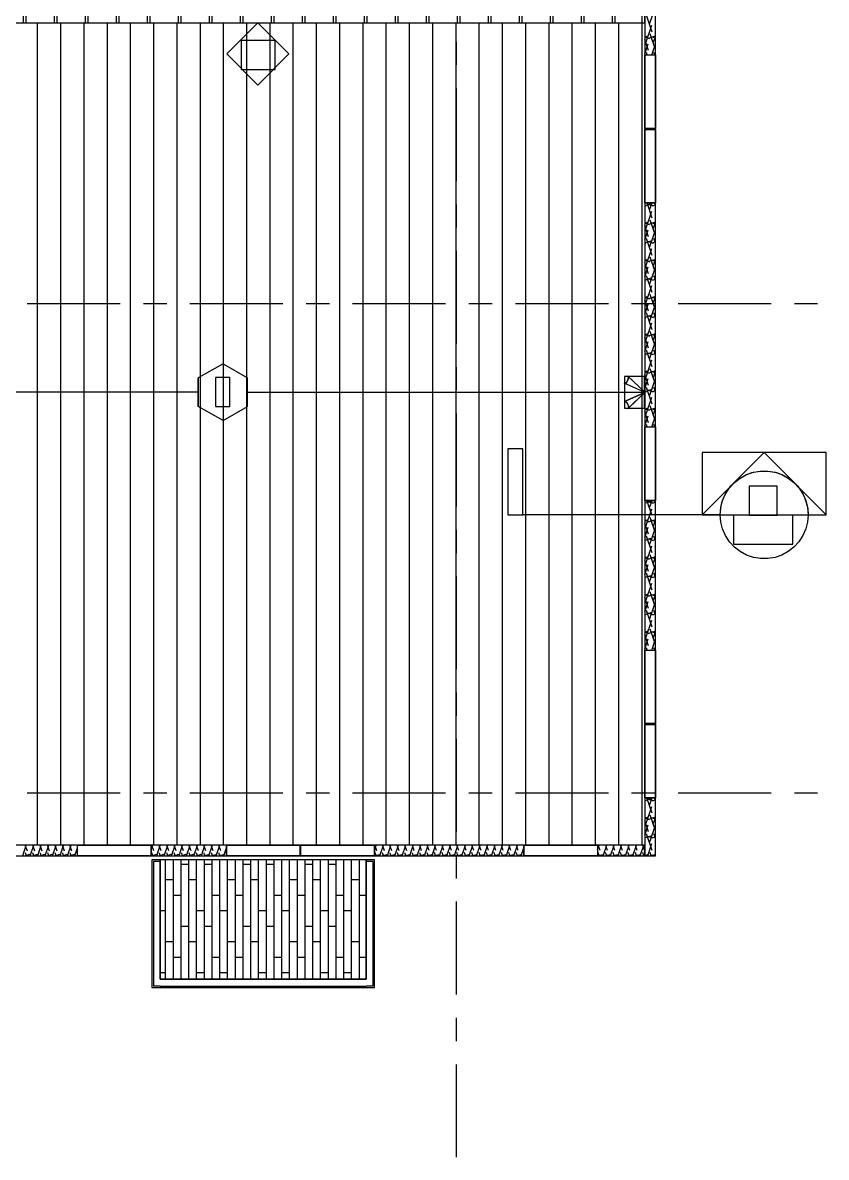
# Model space of a CAD drawing. Extents: x 0 to 3024, y 0 to 2160.
# Drawn here: x 1400.6 to 1711.7, y 1177.3 to 1616.6 of the extents above; entities that cross this region are included whole.
import ezdxf

# ---------------------------------------------------------------- set-up
doc = ezdxf.new("R2010")
doc.units = 0
doc.layers.add('CTR-1st_Phase-Structure_S213-THIRD_FLOOR_FRAMING_PLAN', color=7, linetype='CONTINUOUS')

msp = doc.modelspace()

# ---------------------------------------------------------------- linework, layer by layer
at = {"layer": 'CTR-1st_Phase-Structure_S213-THIRD_FLOOR_FRAMING_PLAN', "color": 7}
for points in [[(1641.479959, 1863.600007), (1641.479959, 1294.020022), (1645.559959, 1294.020022), (1645.559959, 1863.600007)], [(1641.479959, 1633.200013), (1641.479959, 1604.100014), (1645.559959, 1604.100014), (1645.559959, 1633.200013)], [(1402.019965, 1620.720013), (1400.879965, 1620.720013), (1400.879965, 1616.580014), (1402.019965, 1616.580014)], [(1414.019965, 1620.720013), (1412.879965, 1620.720013), (1412.879965, 1616.580014), (1414.019965, 1616.580014)], [(1426.019964, 1620.720013), (1424.879964, 1620.720013), (1424.879964, 1616.580014), (1426.019964, 1616.580014)], [(1438.019964, 1620.720013), (1436.879964, 1620.720013), (1436.879964, 1616.580014), (1438.019964, 1616.580014)], [(1450.019964, 1620.720013), (1448.879964, 1620.720013), (1448.879964, 1616.580014), (1450.019964, 1616.580014)], [(1462.019963, 1620.720013), (1460.879963, 1620.720013), (1460.879963, 1616.580014), (1462.019963, 1616.580014)], [(1474.019963, 1620.720013), (1472.879963, 1620.720013), (1472.879963, 1616.580014), (1474.019963, 1616.580014)], [(1486.019963, 1620.720013), (1484.879963, 1620.720013), (1484.879963, 1616.580014), (1486.019963, 1616.580014)], [(1498.019963, 1620.720013), (1496.879963, 1620.720013), (1496.879963, 1616.580014), (1498.019963, 1616.580014)], [(1510.019962, 1620.720013), (1508.879962, 1620.720013), (1508.879962, 1616.580014), (1510.019962, 1616.580014)], [(1522.019962, 1620.720013), (1520.879962, 1620.720013), (1520.879962, 1616.580014), (1522.019962, 1616.580014)], [(1534.019962, 1620.720013), (1532.879962, 1620.720013), (1532.879962, 1616.580014), (1534.019962, 1616.580014)], [(1546.019961, 1620.720013), (1544.879961, 1620.720013), (1544.879961, 1616.580014), (1546.019961, 1616.580014)], [(1558.019961, 1620.720013), (1556.879961, 1620.720013), (1556.879961, 1616.580014), (1558.019961, 1616.580014)], [(1570.019961, 1620.720013), (1568.879961, 1620.720013), (1568.879961, 1616.580014), (1570.019961, 1616.580014)], [(1582.01996, 1620.720013), (1580.87996, 1620.720013), (1580.87996, 1616.580014), (1582.01996, 1616.580014)], [(1594.01996, 1620.720013), (1592.87996, 1620.720013), (1592.87996, 1616.580014), (1594.01996, 1616.580014)], [(1606.01996, 1620.720013), (1604.87996, 1620.720013), (1604.87996, 1616.580014), (1606.01996, 1616.580014)], [(1618.01996, 1620.720013), (1616.87996, 1620.720013), (1616.87996, 1616.580014), (1618.01996, 1616.580014)], [(1630.019959, 1620.720013), (1628.879959, 1620.720013), (1628.879959, 1616.580014), (1630.019959, 1616.580014)], [(1641.479959, 1620.720013), (1640.339959, 1620.720013), (1640.339959, 1616.580014), (1641.479959, 1616.580014)], [(1491.659963, 1616.520014), (1503.719962, 1604.520014), (1491.659963, 1592.460014), (1479.659963, 1604.520014)], [(1485.239963, 1609.740014), (1485.239963, 1598.460014), (1498.379963, 1598.460014), (1498.379963, 1609.740014)], [(1641.479959, 1575.600015), (1641.479959, 1575.300015), (1645.559959, 1575.300015), (1645.559959, 1575.600015)], [(1641.479959, 1546.800015), (1641.479959, 1460.100017), (1645.559959, 1460.100017), (1645.559959, 1546.800015)], [(1475.339963, 1479.240017), (1475.339963, 1467.960017), (1480.799963, 1467.960017), (1480.799963, 1479.240017)], [(1641.479959, 1473.540017), (1634.999959, 1479.660017), (1635.059959, 1479.540017), (1635.119959, 1479.300017), (1635.119959, 1479.060017), (1635.059959, 1478.820017), (1634.999959, 1478.580017), (1634.939959, 1478.280017), (1634.819959, 1478.040017), (1634.699959, 1477.740017), (1634.519959, 1477.560017), (1634.339959, 1477.320017), (1634.159959, 1477.200017), (1634.039959, 1477.080017), (1633.859959, 1477.020017), (1633.679959, 1476.960017), (1633.559959, 1477.020017)], [(1633.679959, 1479.660017), (1633.679959, 1467.300017), (1641.419959, 1467.300017), (1641.419959, 1479.660017)], [(1641.479959, 1473.360017), (1633.559959, 1469.940017), (1633.679959, 1469.940017), (1633.859959, 1469.940017), (1634.039959, 1469.880017), (1634.159959, 1469.760017), (1634.339959, 1469.580017), (1634.519959, 1469.400017), (1634.699959, 1469.160017), (1634.819959, 1468.920017), (1634.939959, 1468.680017), (1634.999959, 1468.380017), (1635.059959, 1468.140017), (1635.119959, 1467.840017), (1635.119959, 1467.600017), (1635.059959, 1467.420017), (1634.999959, 1467.240017)], [(1588.49996, 1451.580018), (1588.49996, 1426.080018), (1594.20006, 1426.080018), (1594.20006, 1451.580018)], [(1588.49996, 1451.580018), (1588.49996, 1426.080018), (1594.19996, 1426.080018), (1594.19996, 1451.580018)], [(1663.619958, 1450.140018), (1663.619958, 1426.080018), (1711.739957, 1426.080018), (1711.739957, 1450.140018)], [(1687.679958, 1450.140018), (1663.619958, 1426.080018), (1670.699958, 1426.080018), (1670.879958, 1428.480018), (1671.359958, 1430.880018), (1672.259958, 1433.160018), (1673.399958, 1435.260018), (1674.839958, 1437.240018), (1676.579958, 1438.920018), (1678.499958, 1440.360018), (1680.659958, 1441.560018), (1682.939958, 1442.400018), (1685.279958, 1442.880018), (1687.679958, 1443.060018), (1690.139958, 1442.880018), (1692.479958, 1442.400018), (1694.759958, 1441.560018), (1696.919958, 1440.360018), (1698.839958, 1438.920018), (1700.579957, 1437.240018), (1702.019957, 1435.260018), (1703.159957, 1433.160018), (1703.999957, 1430.880018), (1704.539957, 1428.480018), (1704.719957, 1426.080018), (1711.739957, 1426.080018)], [(1681.859958, 1437.180018), (1681.859958, 1425.900018), (1692.719958, 1425.900018), (1692.719958, 1437.180018)], [(1641.479959, 1431.600018), (1641.479959, 1373.70002), (1645.559959, 1373.70002), (1645.559959, 1431.600018)], [(1675.859958, 1425.900018), (1675.859958, 1414.680019), (1698.719958, 1414.680019), (1698.719958, 1425.900018)], [(1641.479959, 1345.20002), (1641.479959, 1344.90002), (1645.559959, 1344.90002), (1645.559959, 1345.20002)], [(646.499984, 1298.160022), (646.499984, 1294.020022), (1641.479959, 1294.020022), (1641.479959, 1298.160022)], [(1421.879964, 1298.160022), (1392.779965, 1298.160022), (1392.779965, 1294.020022), (1421.879964, 1294.020022)], [(1479.479963, 1298.160022), (1450.379964, 1298.160022), (1450.379964, 1294.020022), (1479.479963, 1294.020022)], [(1508.279962, 1298.160022), (1507.979962, 1298.160022), (1507.979962, 1294.020022), (1508.279962, 1294.020022)], [(1594.67996, 1298.160022), (1536.779962, 1298.160022), (1536.779962, 1294.020022), (1594.67996, 1294.020022)], [(1453.859964, 1292.400022), (1453.859964, 1246.200023), (1533.599962, 1246.200023), (1533.599962, 1292.400022)]]:
    msp.add_lwpolyline(points, close=True, dxfattribs=at)
at = {"layer": 'CTR-1st_Phase-Structure_S213-THIRD_FLOOR_FRAMING_PLAN', "color": 2}
for points in [[(1643.459959, 1616.400014), (1645.559959, 1622.700013)], [(1644.299959, 1612.980014), (1642.139959, 1619.460014)], [(1642.019959, 1609.200014), (1644.179959, 1615.680014)], [(1641.479959, 1611.060014), (1642.379959, 1611.360014), (1642.379959, 1611.360014)], [(1643.399959, 1610.340014), (1641.479959, 1611.000014)], [(1642.859959, 1605.780014), (1641.479959, 1610.040014)], [(1641.479959, 1604.580014), (1642.739959, 1608.480014)], [(1643.099959, 1610.640014), (1645.259959, 1611.360014), (1645.259959, 1611.360014)], [(1645.559959, 1606.260014), (1643.579959, 1612.260014)], [(1645.559959, 1610.580014), (1644.119959, 1611.060014), (1644.119959, 1611.060014)], [(1644.179959, 1604.100014), (1645.559959, 1608.300014)], [(1644.899959, 1609.200014), (1645.559959, 1611.180014)], [(1642.439959, 1604.100014), (1642.139959, 1605.060014)], [(1643.759959, 1604.100014), (1643.819959, 1604.160014), (1643.819959, 1604.160014)], [(1645.319959, 1604.100014), (1645.019959, 1605.060014)], [(1642.439959, 1575.300015), (1642.379959, 1575.600015)], [(1643.759959, 1575.300015), (1643.819959, 1575.360015), (1643.819959, 1575.360015)], [(1644.179959, 1575.300015), (1644.299959, 1575.600015)], [(1645.319959, 1575.300015), (1645.259959, 1575.600015)], [(1641.719959, 1545.840015), (1643.879959, 1546.560015), (1643.879959, 1546.560015)], [(1644.299959, 1540.920015), (1642.379959, 1546.800015)], [(1643.459959, 1544.340015), (1644.299959, 1546.800015)], [(1645.559959, 1545.780015), (1645.259959, 1546.800015)], [(1641.959959, 1545.540015), (1641.479959, 1545.720015)], [(1642.019959, 1537.140016), (1644.179959, 1543.620015)], [(1644.839959, 1545.540015), (1642.679959, 1546.260015), (1642.679959, 1546.260015)], [(1644.599959, 1545.840015), (1645.559959, 1546.140015)], [(1641.479959, 1539.000016), (1642.439959, 1539.360016), (1642.439959, 1539.360016)], [(1643.399959, 1538.340016), (1641.479959, 1539.000016)], [(1642.859959, 1533.720016), (1641.479959, 1537.980016)], [(1643.159959, 1538.640016), (1645.319959, 1539.360016), (1645.319959, 1539.360016)], [(1645.559959, 1534.260016), (1643.579959, 1540.200015)], [(1645.559959, 1538.580016), (1644.119959, 1539.060016), (1644.119959, 1539.060016)], [(1644.899959, 1537.140016), (1645.559959, 1539.180016)], [(1641.479959, 1532.580016), (1642.739959, 1536.420016)], [(1643.459959, 1529.940016), (1645.559959, 1536.300016)], [(1641.959959, 1531.140016), (1641.479959, 1531.320016)], [(1641.719959, 1531.440016), (1643.879959, 1532.160016), (1643.879959, 1532.160016)], [(1642.019959, 1522.740016), (1644.179959, 1529.220016)], [(1644.299959, 1526.520016), (1642.139959, 1533.000016)], [(1644.839959, 1531.140016), (1642.679959, 1531.860016), (1642.679959, 1531.860016)], [(1644.599959, 1531.440016), (1645.559959, 1531.740016)], [(1645.559959, 1531.380016), (1645.019959, 1533.000016)], [(1641.479959, 1524.600016), (1642.439959, 1524.960016), (1642.439959, 1524.960016)], [(1643.399959, 1523.940016), (1641.479959, 1524.600016)], [(1643.159959, 1524.240016), (1645.319959, 1524.960016), (1645.319959, 1524.960016)], [(1645.559959, 1519.860016), (1643.579959, 1525.800016)], [(1645.559959, 1524.180016), (1644.119959, 1524.660016), (1644.119959, 1524.660016)], [(1644.899959, 1522.740016), (1645.559959, 1524.780016)], [(1642.859959, 1519.320016), (1641.479959, 1523.580016)], [(1641.479959, 1518.180016), (1642.739959, 1522.020016)], [(1643.459959, 1515.540016), (1645.559959, 1521.900016)], [(1641.959959, 1516.740016), (1641.479959, 1516.920016)], [(1641.719959, 1517.040016), (1643.879959, 1517.760016), (1643.879959, 1517.760016)], [(1644.299959, 1512.120016), (1642.139959, 1518.600016)], [(1644.839959, 1516.740016), (1642.679959, 1517.460016), (1642.679959, 1517.460016)], [(1644.599959, 1517.040016), (1645.559959, 1517.340016)], [(1645.559959, 1516.980016), (1645.019959, 1518.600016)], [(1642.019959, 1508.340016), (1644.179959, 1514.820016)], [(1645.559959, 1505.460016), (1643.579959, 1511.400016)], [(1641.479959, 1510.200016), (1642.439959, 1510.560016), (1642.439959, 1510.560016)], [(1643.399959, 1509.540016), (1641.479959, 1510.200016)], [(1642.859959, 1504.920016), (1641.479959, 1509.180016)], [(1641.479959, 1503.780016), (1642.739959, 1507.620016)], [(1643.159959, 1509.840016), (1645.319959, 1510.560016), (1645.319959, 1510.560016)], [(1643.459959, 1501.140016), (1645.559959, 1507.500016)], [(1645.559959, 1509.780016), (1644.119959, 1510.260016), (1644.119959, 1510.260016)], [(1644.899959, 1508.340016), (1645.559959, 1510.380016)], [(1641.719959, 1502.640016), (1643.879959, 1503.360016), (1643.879959, 1503.360016)], [(1644.299959, 1497.720017), (1642.139959, 1504.200016)], [(1644.839959, 1502.340016), (1642.679959, 1503.060016), (1642.679959, 1503.060016)], [(1644.599959, 1502.640016), (1645.559959, 1502.940016)], [(1645.559959, 1502.580016), (1645.019959, 1504.200016)], [(1641.959959, 1502.340016), (1641.479959, 1502.520016)], [(1642.019959, 1493.940017), (1644.179959, 1500.420016)], [(1641.479959, 1495.800017), (1642.439959, 1496.160017), (1642.439959, 1496.160017)], [(1643.399959, 1495.140017), (1641.479959, 1495.800017)], [(1642.859959, 1490.520017), (1641.479959, 1494.780017)], [(1643.159959, 1495.440017), (1645.319959, 1496.160017), (1645.319959, 1496.160017)], [(1645.559959, 1491.060017), (1643.579959, 1497.000017)], [(1645.559959, 1495.380017), (1644.119959, 1495.860017), (1644.119959, 1495.860017)], [(1644.899959, 1493.940017), (1645.559959, 1495.980017)], [(1641.479959, 1489.320017), (1642.739959, 1493.220017)], [(1644.299959, 1483.320017), (1642.139959, 1489.800017)], [(1643.459959, 1486.740017), (1645.559959, 1493.100017)], [(1645.559959, 1488.180017), (1645.019959, 1489.800017)], [(1641.959959, 1487.940017), (1641.479959, 1488.120017)], [(1641.719959, 1488.240017), (1643.879959, 1488.960017), (1643.879959, 1488.960017)], [(1642.019959, 1479.540017), (1644.179959, 1486.020017)], [(1644.839959, 1487.940017), (1642.679959, 1488.660017), (1642.679959, 1488.660017)], [(1644.599959, 1488.240017), (1645.559959, 1488.540017)], [(1641.479959, 1481.400017), (1642.439959, 1481.760017), (1642.439959, 1481.760017)], [(1643.399959, 1480.800017), (1641.479959, 1481.400017)], [(1643.159959, 1481.040017), (1645.319959, 1481.760017), (1645.319959, 1481.760017)], [(1645.559959, 1476.660017), (1643.579959, 1482.600017)], [(1645.559959, 1480.980017), (1644.119959, 1481.520017), (1644.119959, 1481.520017)], [(1644.899959, 1479.540017), (1645.559959, 1481.580017)], [(1642.859959, 1476.120017), (1641.479959, 1480.380017)], [(1641.479959, 1474.920017), (1642.739959, 1478.820017)], [(1643.459959, 1472.340017), (1645.559959, 1478.700017)], [(1641.959959, 1473.600017), (1641.479959, 1473.720017)], [(1641.719959, 1473.840017), (1643.879959, 1474.560017), (1643.879959, 1474.560017)], [(1644.299959, 1468.920017), (1642.139959, 1475.400017)], [(1644.839959, 1473.600017), (1642.679959, 1474.320017), (1642.679959, 1474.320017)], [(1644.599959, 1473.840017), (1645.559959, 1474.140017)], [(1645.559959, 1473.780017), (1645.019959, 1475.400017)], [(1645.559959, 1474.260017), (1645.559959, 1474.320017), (1645.559959, 1474.320017)], [(1642.019959, 1465.140017), (1644.179959, 1471.620017)], [(1645.559959, 1462.260017), (1643.579959, 1468.200017)], [(1641.479959, 1467.000017), (1642.439959, 1467.360017), (1642.439959, 1467.360017)], [(1643.399959, 1466.400017), (1641.479959, 1467.000017)], [(1642.859959, 1461.720017), (1641.479959, 1465.980017)], [(1641.479959, 1460.520017), (1642.739959, 1464.420017)], [(1643.159959, 1466.640017), (1645.319959, 1467.360017), (1645.319959, 1467.360017)], [(1645.559959, 1466.580017), (1644.119959, 1467.120017), (1644.119959, 1467.120017)], [(1644.179959, 1460.100017), (1645.559959, 1464.300017)], [(1644.899959, 1465.140017), (1645.559959, 1467.180017)], [(1642.439959, 1460.100017), (1642.139959, 1461.000017)], [(1643.759959, 1460.100017), (1643.879959, 1460.160017), (1643.879959, 1460.160017)], [(1645.319959, 1460.100017), (1645.019959, 1461.000017)], [(1641.899959, 1430.400018), (1641.479959, 1430.520018)], [(1641.719959, 1430.640018), (1643.879959, 1431.360018), (1643.879959, 1431.360018)], [(1642.019959, 1421.940018), (1644.179959, 1428.420018)], [(1644.299959, 1425.720018), (1642.319959, 1431.600018)], [(1644.779959, 1430.400018), (1642.619959, 1431.120018), (1642.619959, 1431.120018)], [(1643.459959, 1429.140018), (1644.299959, 1431.600018)], [(1644.599959, 1430.640018), (1645.559959, 1430.940018)], [(1645.559959, 1430.520018), (1645.199959, 1431.600018)], [(1645.559959, 1431.060018), (1645.499959, 1431.120018), (1645.499959, 1431.120018)], [(1641.479959, 1423.800018), (1642.439959, 1424.160018), (1642.439959, 1424.160018)], [(1643.339959, 1423.200018), (1641.479959, 1423.800018)], [(1643.159959, 1423.440018), (1645.319959, 1424.160018), (1645.319959, 1424.160018)], [(1645.559959, 1419.000019), (1643.579959, 1425.000018)], [(1645.559959, 1423.380018), (1644.059959, 1423.920018), (1644.059959, 1423.920018)], [(1644.899959, 1421.940018), (1645.559959, 1423.920018)], [(1642.859959, 1418.520019), (1641.479959, 1422.780018)], [(1641.479959, 1417.320019), (1642.739959, 1421.220018)], [(1643.459959, 1414.740019), (1645.559959, 1421.040018)], [(1641.899959, 1416.000019), (1641.479959, 1416.120019)], [(1641.779959, 1416.240019), (1643.939959, 1416.960019), (1643.939959, 1416.960019)], [(1644.299959, 1411.320019), (1642.139959, 1417.800019)], [(1644.779959, 1416.000019), (1642.619959, 1416.720019), (1642.619959, 1416.720019)], [(1644.659959, 1416.240019), (1645.559959, 1416.540019)], [(1645.559959, 1416.120019), (1645.019959, 1417.800019)], [(1645.559959, 1416.660019), (1645.499959, 1416.720019), (1645.499959, 1416.720019)], [(1642.019959, 1407.540019), (1644.179959, 1414.020019)], [(1645.559959, 1404.600019), (1643.579959, 1410.600019)], [(1641.479959, 1409.400019), (1642.499959, 1409.760019), (1642.499959, 1409.760019)], [(1643.339959, 1408.800019), (1641.479959, 1409.400019)], [(1642.859959, 1404.120019), (1641.479959, 1408.380019)], [(1641.479959, 1402.920019), (1642.739959, 1406.820019)], [(1643.219959, 1409.040019), (1645.379959, 1409.760019), (1645.379959, 1409.760019)], [(1643.459959, 1400.340019), (1645.559959, 1406.640019)], [(1645.559959, 1408.980019), (1644.059959, 1409.520019), (1644.059959, 1409.520019)], [(1644.899959, 1407.540019), (1645.559959, 1409.520019)], [(1641.899959, 1401.600019), (1641.479959, 1401.720019)], [(1641.779959, 1401.840019), (1643.939959, 1402.560019), (1643.939959, 1402.560019)], [(1644.299959, 1396.920019), (1642.139959, 1403.400019)], [(1644.779959, 1401.600019), (1642.619959, 1402.320019), (1642.619959, 1402.320019)], [(1644.659959, 1401.840019), (1645.559959, 1402.140019)], [(1645.559959, 1401.720019), (1645.019959, 1403.400019)], [(1645.559959, 1402.260019), (1645.499959, 1402.320019), (1645.499959, 1402.320019)], [(1642.019959, 1393.140019), (1644.179959, 1399.620019)], [(1641.479959, 1395.000019), (1642.499959, 1395.360019), (1642.499959, 1395.360019)], [(1643.339959, 1394.400019), (1641.479959, 1395.000019)], [(1642.859959, 1389.720019), (1641.479959, 1393.980019)], [(1643.219959, 1394.640019), (1645.379959, 1395.360019), (1645.379959, 1395.360019)], [(1645.559959, 1390.200019), (1643.579959, 1396.200019)], [(1645.559959, 1394.580019), (1644.059959, 1395.120019), (1644.059959, 1395.120019)], [(1644.899959, 1393.140019), (1645.559959, 1395.120019)], [(1641.479959, 1388.520019), (1642.739959, 1392.420019)], [(1644.299959, 1382.520019), (1642.139959, 1389.000019)], [(1643.459959, 1385.940019), (1645.559959, 1392.240019)], [(1645.559959, 1387.320019), (1645.019959, 1389.000019)], [(1641.899959, 1387.200019), (1641.479959, 1387.320019)], [(1641.779959, 1387.440019), (1643.939959, 1388.160019), (1643.939959, 1388.160019)], [(1642.019959, 1378.74002), (1644.179959, 1385.220019)], [(1644.779959, 1387.200019), (1642.619959, 1387.920019), (1642.619959, 1387.920019)], [(1644.659959, 1387.440019), (1645.559959, 1387.740019)], [(1645.559959, 1387.860019), (1645.499959, 1387.920019), (1645.499959, 1387.920019)], [(1641.479959, 1380.600019), (1642.499959, 1380.960019), (1642.499959, 1380.960019)], [(1643.339959, 1380.00002), (1641.479959, 1380.600019)], [(1643.219959, 1380.240019), (1645.379959, 1380.960019), (1645.379959, 1380.960019)], [(1645.559959, 1375.80002), (1643.579959, 1381.800019)], [(1645.559959, 1380.180019), (1644.059959, 1380.720019), (1644.059959, 1380.720019)], [(1644.899959, 1378.68002), (1645.559959, 1380.720019)], [(1642.859959, 1375.26002), (1641.479959, 1379.52002)], [(1641.479959, 1374.12002), (1642.739959, 1378.02002)], [(1644.179959, 1373.70002), (1645.559959, 1377.84002)], [(1642.439959, 1373.70002), (1642.139959, 1374.54002)], [(1643.819959, 1373.70002), (1643.939959, 1373.76002), (1643.939959, 1373.76002)], [(1645.319959, 1373.70002), (1645.019959, 1374.60002)], [(1642.439959, 1344.90002), (1642.319959, 1345.20002)], [(1643.819959, 1344.90002), (1643.939959, 1344.96002), (1643.939959, 1344.96002)], [(1644.179959, 1344.90002), (1644.299959, 1345.20002)], [(1645.319959, 1344.90002), (1645.199959, 1345.20002)], [(1641.899959, 1315.200021), (1641.479959, 1315.320021)], [(1641.779959, 1315.440021), (1643.939959, 1316.160021), (1643.939959, 1316.160021)], [(1644.299959, 1310.460021), (1642.319959, 1316.400021)], [(1644.779959, 1315.200021), (1642.619959, 1315.920021), (1642.619959, 1315.920021)], [(1643.459959, 1313.880021), (1644.299959, 1316.400021)], [(1644.659959, 1315.440021), (1645.559959, 1315.740021)], [(1645.559959, 1315.320021), (1645.199959, 1316.400021)], [(1645.559959, 1315.860021), (1645.499959, 1315.920021), (1645.499959, 1315.920021)], [(1642.019959, 1306.680021), (1644.179959, 1313.160021)], [(1645.559959, 1303.800021), (1643.579959, 1309.740021)], [(1641.479959, 1308.600021), (1642.499959, 1308.960021), (1642.499959, 1308.960021)], [(1643.279959, 1308.000021), (1641.479959, 1308.600021)], [(1642.859959, 1303.260021), (1641.479959, 1307.520021)], [(1641.479959, 1302.060021), (1642.739959, 1305.960021)], [(1643.219959, 1308.240021), (1645.379959, 1308.960021), (1645.379959, 1308.960021)], [(1643.459959, 1299.480022), (1645.559959, 1305.840021)], [(1645.559959, 1308.180021), (1644.059959, 1308.720021), (1644.059959, 1308.720021)], [(1644.899959, 1306.680021), (1645.559959, 1308.720021)], [(1641.839959, 1300.800021), (1641.479959, 1300.920021)], [(1641.779959, 1301.040021), (1643.939959, 1301.760021), (1643.939959, 1301.760021)], [(1644.299959, 1296.060022), (1642.139959, 1302.540021)], [(1644.719959, 1300.800021), (1642.559959, 1301.520021), (1642.559959, 1301.520021)], [(1644.659959, 1301.040021), (1645.559959, 1301.340021)], [(1645.559959, 1300.920021), (1645.019959, 1302.540021)], [(1645.559959, 1301.460021), (1645.439959, 1301.520021), (1645.439959, 1301.520021)], [(1400.699965, 1294.020022), (1402.019965, 1298.160022)], [(1402.439965, 1295.820022), (1401.659965, 1298.160022)], [(1403.579965, 1294.020022), (1404.899965, 1298.160022)], [(1405.319965, 1295.820022), (1404.539965, 1298.160022)], [(1406.459965, 1294.020022), (1407.779965, 1298.160022)], [(1408.199965, 1295.820022), (1407.419965, 1298.160022)], [(1409.339965, 1294.020022), (1410.719965, 1298.160022)], [(1411.079965, 1295.820022), (1410.299965, 1298.160022)], [(1412.219965, 1294.020022), (1413.599965, 1298.160022)], [(1413.959965, 1295.820022), (1413.179965, 1298.160022)], [(1415.099965, 1294.020022), (1416.479965, 1298.160022)], [(1416.839965, 1295.820022), (1416.059965, 1298.160022)], [(1417.979965, 1294.020022), (1419.359965, 1298.160022)], [(1419.719965, 1295.820022), (1418.939965, 1298.160022)], [(1420.859964, 1294.020022), (1421.879964, 1297.140022)], [(1421.879964, 1298.040022), (1421.819964, 1298.160022)], [(1450.379964, 1296.300022), (1451.039964, 1298.160022)], [(1451.399964, 1295.880022), (1450.619964, 1298.160022)], [(1452.539964, 1294.020022), (1453.919964, 1298.160022)], [(1454.279964, 1295.880022), (1453.499964, 1298.160022)], [(1455.419964, 1294.020022), (1456.799964, 1298.160022)], [(1457.159964, 1295.880022), (1456.379964, 1298.160022)], [(1458.299964, 1294.020022), (1459.679964, 1298.160022)], [(1460.039963, 1295.880022), (1459.259964, 1298.160022)], [(1461.179963, 1294.020022), (1462.559963, 1298.160022)], [(1462.919963, 1295.880022), (1462.139963, 1298.160022)], [(1464.059963, 1294.020022), (1465.439963, 1298.160022)], [(1465.799963, 1295.880022), (1465.019963, 1298.160022)], [(1466.939963, 1294.020022), (1468.319963, 1298.160022)], [(1468.679963, 1295.880022), (1467.899963, 1298.160022)], [(1469.819963, 1294.020022), (1471.199963, 1298.160022)], [(1471.559963, 1295.880022), (1470.779963, 1298.160022)], [(1472.699963, 1294.020022), (1474.079963, 1298.160022)], [(1474.439963, 1295.880022), (1473.659963, 1298.160022)], [(1475.579963, 1294.020022), (1476.959963, 1298.160022)], [(1477.319963, 1295.880022), (1476.539963, 1298.160022)], [(1478.459963, 1294.020022), (1479.479963, 1297.140022)], [(1479.479963, 1298.040022), (1479.419963, 1298.160022)], [(1507.979962, 1296.300022), (1508.279962, 1297.140022)], [(1508.279962, 1298.040022), (1508.219962, 1298.160022)], [(1536.779962, 1296.300022), (1537.439962, 1298.160022)], [(1537.799962, 1295.940022), (1537.019962, 1298.160022)], [(1538.939962, 1294.020022), (1540.319961, 1298.160022)], [(1540.679961, 1295.940022), (1539.899962, 1298.160022)], [(1541.819961, 1294.020022), (1543.199961, 1298.160022)], [(1543.559961, 1295.940022), (1542.779961, 1298.160022)], [(1544.699961, 1294.020022), (1546.079961, 1298.160022)], [(1546.439961, 1295.940022), (1545.659961, 1298.160022)], [(1547.579961, 1294.020022), (1548.959961, 1298.160022)], [(1549.319961, 1295.940022), (1548.539961, 1298.160022)], [(1550.459961, 1294.020022), (1551.839961, 1298.160022)], [(1552.199961, 1295.940022), (1551.479961, 1298.160022)], [(1553.339961, 1294.020022), (1554.719961, 1298.160022)], [(1555.079961, 1295.940022), (1554.359961, 1298.160022)], [(1556.219961, 1294.020022), (1557.599961, 1298.160022)], [(1557.959961, 1296.000022), (1557.239961, 1298.160022)], [(1559.099961, 1294.020022), (1560.479961, 1298.160022)], [(1560.839961, 1296.000022), (1560.119961, 1298.160022)], [(1561.979961, 1294.020022), (1563.359961, 1298.160022)], [(1563.719961, 1296.000022), (1562.999961, 1298.160022)], [(1564.859961, 1294.020022), (1566.239961, 1298.160022)], [(1566.599961, 1296.000022), (1565.879961, 1298.160022)], [(1567.739961, 1294.020022), (1569.119961, 1298.160022)], [(1569.479961, 1296.000022), (1568.759961, 1298.160022)], [(1570.619961, 1294.020022), (1571.999961, 1298.160022)], [(1572.359961, 1296.000022), (1571.639961, 1298.160022)], [(1573.499961, 1294.020022), (1574.879961, 1298.160022)], [(1575.239961, 1296.000022), (1574.519961, 1298.160022)], [(1576.379961, 1294.020022), (1577.759961, 1298.160022)], [(1578.119961, 1296.000022), (1577.399961, 1298.160022)], [(1579.259961, 1294.020022), (1580.63996, 1298.160022)], [(1580.93996, 1296.000022), (1580.27996, 1298.160022)], [(1582.13996, 1294.020022), (1583.51996, 1298.160022)], [(1583.81996, 1296.000022), (1583.15996, 1298.160022)], [(1585.01996, 1294.020022), (1586.39996, 1298.160022)], [(1586.69996, 1296.000022), (1586.03996, 1298.160022)], [(1587.89996, 1294.020022), (1589.27996, 1298.160022)], [(1589.57996, 1296.000022), (1588.91996, 1298.160022)], [(1590.77996, 1294.020022), (1592.15996, 1298.160022)], [(1592.45996, 1296.000022), (1591.79996, 1298.160022)], [(1593.65996, 1294.020022), (1594.67996, 1297.140022)], [(1594.67996, 1298.040022), (1594.67996, 1298.160022)], [(1623.179959, 1296.300022), (1623.839959, 1298.160022)], [(1624.139959, 1296.060022), (1623.479959, 1298.160022)], [(1625.339959, 1294.020022), (1626.719959, 1298.160022)], [(1627.019959, 1296.060022), (1626.359959, 1298.160022)], [(1628.219959, 1294.020022), (1629.599959, 1298.160022)], [(1629.899959, 1296.060022), (1629.239959, 1298.160022)], [(1631.099959, 1294.020022), (1632.479959, 1298.160022)], [(1632.779959, 1296.060022), (1632.119959, 1298.160022)], [(1633.979959, 1294.020022), (1635.359959, 1298.160022)], [(1635.659959, 1296.060022), (1634.999959, 1298.160022)], [(1636.859959, 1294.020022), (1638.239959, 1298.160022)], [(1638.539959, 1296.060022), (1637.879959, 1298.160022)], [(1639.739959, 1294.020022), (1641.119959, 1298.160022)], [(1641.419959, 1296.060022), (1640.759959, 1298.160022)], [(1642.619959, 1294.020022), (1644.179959, 1298.760022)], [(1402.079965, 1294.020022), (1401.719965, 1295.100022)], [(1401.779965, 1294.020022), (1403.459965, 1294.620022), (1403.459965, 1294.620022)], [(1402.859965, 1294.020022), (1402.079965, 1294.260022), (1402.079965, 1294.260022)], [(1404.959965, 1294.020022), (1404.599965, 1295.100022)], [(1404.659965, 1294.020022), (1406.339965, 1294.620022), (1406.339965, 1294.620022)], [(1405.739965, 1294.020022), (1404.959965, 1294.260022), (1404.959965, 1294.260022)], [(1407.839965, 1294.020022), (1407.479965, 1295.100022)], [(1407.539965, 1294.020022), (1409.219965, 1294.620022), (1409.219965, 1294.620022)], [(1408.619965, 1294.020022), (1407.839965, 1294.260022), (1407.839965, 1294.260022)], [(1410.719965, 1294.020022), (1410.359965, 1295.100022)], [(1410.419965, 1294.020022), (1412.099965, 1294.620022), (1412.099965, 1294.620022)], [(1411.499965, 1294.020022), (1410.719965, 1294.260022), (1410.719965, 1294.260022)], [(1413.599965, 1294.020022), (1413.239965, 1295.100022)], [(1413.299965, 1294.020022), (1414.979965, 1294.620022), (1414.979965, 1294.620022)], [(1414.379965, 1294.020022), (1413.599965, 1294.260022), (1413.599965, 1294.260022)], [(1416.479965, 1294.020022), (1416.119965, 1295.100022)], [(1416.179965, 1294.020022), (1417.859965, 1294.620022), (1417.859965, 1294.620022)], [(1417.259965, 1294.020022), (1416.479965, 1294.260022), (1416.479965, 1294.260022)], [(1419.359965, 1294.020022), (1418.999965, 1295.100022)], [(1419.059965, 1294.020022), (1420.739964, 1294.620022), (1420.739964, 1294.620022)], [(1420.139964, 1294.020022), (1419.359965, 1294.260022), (1419.359965, 1294.260022)], [(1451.039964, 1294.020022), (1450.679964, 1295.160022)], [(1450.739964, 1294.020022), (1452.419964, 1294.620022), (1452.419964, 1294.620022)], [(1451.819964, 1294.020022), (1451.039964, 1294.260022), (1451.039964, 1294.260022)], [(1453.919964, 1294.020022), (1453.559964, 1295.160022)], [(1453.619964, 1294.020022), (1455.299964, 1294.620022), (1455.299964, 1294.620022)], [(1454.699964, 1294.020022), (1453.919964, 1294.320022), (1453.919964, 1294.320022)], [(1456.799964, 1294.020022), (1456.439964, 1295.160022)], [(1456.499964, 1294.020022), (1458.179964, 1294.620022), (1458.179964, 1294.620022)], [(1457.579964, 1294.020022), (1456.799964, 1294.320022), (1456.799964, 1294.320022)], [(1459.679964, 1294.020022), (1459.319964, 1295.160022)], [(1459.379964, 1294.020022), (1461.059963, 1294.620022), (1461.059963, 1294.620022)], [(1460.459963, 1294.020022), (1459.679964, 1294.320022), (1459.679964, 1294.320022)], [(1462.559963, 1294.020022), (1462.199963, 1295.160022)], [(1462.259963, 1294.020022), (1463.939963, 1294.620022), (1463.939963, 1294.620022)], [(1463.339963, 1294.020022), (1462.559963, 1294.320022), (1462.559963, 1294.320022)], [(1465.439963, 1294.020022), (1465.079963, 1295.160022)], [(1465.139963, 1294.020022), (1466.819963, 1294.620022), (1466.819963, 1294.620022)], [(1466.219963, 1294.020022), (1465.439963, 1294.320022), (1465.439963, 1294.320022)], [(1468.319963, 1294.020022), (1467.959963, 1295.160022)], [(1468.019963, 1294.020022), (1469.699963, 1294.620022), (1469.699963, 1294.620022)], [(1469.099963, 1294.020022), (1468.319963, 1294.320022), (1468.319963, 1294.320022)], [(1471.199963, 1294.020022), (1470.839963, 1295.160022)], [(1470.899963, 1294.020022), (1472.579963, 1294.560022), (1472.579963, 1294.560022)], [(1471.979963, 1294.020022), (1471.199963, 1294.320022), (1471.199963, 1294.320022)], [(1474.079963, 1294.020022), (1473.719963, 1295.160022)], [(1473.779963, 1294.020022), (1475.459963, 1294.560022), (1475.459963, 1294.560022)], [(1474.919963, 1294.020022), (1474.079963, 1294.320022), (1474.079963, 1294.320022)], [(1476.959963, 1294.020022), (1476.599963, 1295.160022)], [(1476.659963, 1294.020022), (1478.339963, 1294.560022), (1478.339963, 1294.560022)], [(1477.799963, 1294.020022), (1476.959963, 1294.320022), (1476.959963, 1294.320022)], [(1508.279962, 1295.160022), (1508.279962, 1295.220022)], [(1537.439962, 1294.020022), (1537.079962, 1295.220022)], [(1537.139962, 1294.020022), (1538.819962, 1294.560022), (1538.819962, 1294.560022)], [(1538.279962, 1294.020022), (1537.439962, 1294.320022), (1537.439962, 1294.320022)], [(1540.319961, 1294.020022), (1539.959962, 1295.220022)], [(1540.019961, 1294.020022), (1541.699961, 1294.560022), (1541.699961, 1294.560022)], [(1541.159961, 1294.020022), (1540.319961, 1294.320022), (1540.319961, 1294.320022)], [(1543.199961, 1294.020022), (1542.839961, 1295.220022)], [(1542.899961, 1294.020022), (1544.579961, 1294.560022), (1544.579961, 1294.560022)], [(1544.039961, 1294.020022), (1543.199961, 1294.320022), (1543.199961, 1294.320022)], [(1546.079961, 1294.020022), (1545.719961, 1295.220022)], [(1545.779961, 1294.020022), (1547.459961, 1294.560022), (1547.459961, 1294.560022)], [(1546.919961, 1294.020022), (1546.079961, 1294.320022), (1546.079961, 1294.320022)], [(1548.959961, 1294.020022), (1548.599961, 1295.220022)], [(1548.659961, 1294.020022), (1550.339961, 1294.560022), (1550.339961, 1294.560022)], [(1549.799961, 1294.020022), (1548.959961, 1294.320022), (1548.959961, 1294.320022)], [(1551.839961, 1294.020022), (1551.479961, 1295.220022)], [(1551.539961, 1294.020022), (1553.219961, 1294.560022), (1553.219961, 1294.560022)], [(1552.679961, 1294.020022), (1551.839961, 1294.320022), (1551.839961, 1294.320022)], [(1554.719961, 1294.020022), (1554.359961, 1295.220022)], [(1554.419961, 1294.020022), (1556.099961, 1294.560022), (1556.099961, 1294.560022)], [(1555.559961, 1294.020022), (1554.719961, 1294.320022), (1554.719961, 1294.320022)], [(1557.599961, 1294.020022), (1557.239961, 1295.220022)], [(1557.299961, 1294.020022), (1558.979961, 1294.560022), (1558.979961, 1294.560022)], [(1558.439961, 1294.020022), (1557.599961, 1294.320022), (1557.599961, 1294.320022)], [(1560.479961, 1294.020022), (1560.119961, 1295.280022)], [(1560.179961, 1294.020022), (1561.859961, 1294.560022), (1561.859961, 1294.560022)], [(1561.319961, 1294.020022), (1560.479961, 1294.320022), (1560.479961, 1294.320022)], [(1563.359961, 1294.020022), (1562.999961, 1295.280022)], [(1563.059961, 1294.020022), (1564.739961, 1294.560022), (1564.739961, 1294.560022)], [(1564.199961, 1294.020022), (1563.359961, 1294.320022), (1563.359961, 1294.320022)], [(1566.239961, 1294.020022), (1565.879961, 1295.280022)], [(1565.939961, 1294.020022), (1567.619961, 1294.560022), (1567.619961, 1294.560022)], [(1567.079961, 1294.020022), (1566.239961, 1294.320022), (1566.239961, 1294.320022)], [(1569.119961, 1294.020022), (1568.759961, 1295.280022)], [(1568.819961, 1294.020022), (1570.499961, 1294.560022), (1570.499961, 1294.560022)], [(1569.959961, 1294.020022), (1569.119961, 1294.320022), (1569.119961, 1294.320022)], [(1571.999961, 1294.020022), (1571.639961, 1295.280022)], [(1571.699961, 1294.020022), (1573.379961, 1294.560022), (1573.379961, 1294.560022)], [(1572.839961, 1294.020022), (1571.999961, 1294.320022), (1571.999961, 1294.320022)], [(1574.879961, 1294.020022), (1574.519961, 1295.280022)], [(1574.579961, 1294.020022), (1576.259961, 1294.560022), (1576.259961, 1294.560022)], [(1575.719961, 1294.020022), (1574.879961, 1294.320022), (1574.879961, 1294.320022)], [(1577.759961, 1294.020022), (1577.399961, 1295.280022)], [(1577.519961, 1294.020022), (1579.139961, 1294.560022), (1579.139961, 1294.560022)], [(1578.599961, 1294.020022), (1577.759961, 1294.320022), (1577.759961, 1294.320022)], [(1580.63996, 1294.020022), (1580.21996, 1295.280022)], [(1580.39996, 1294.020022), (1582.01996, 1294.560022), (1582.01996, 1294.560022)], [(1581.47996, 1294.020022), (1580.63996, 1294.320022), (1580.63996, 1294.320022)], [(1583.51996, 1294.020022), (1583.09996, 1295.280022)], [(1583.27996, 1294.020022), (1584.89996, 1294.560022), (1584.89996, 1294.560022)], [(1584.35996, 1294.020022), (1583.51996, 1294.320022), (1583.51996, 1294.320022)], [(1586.39996, 1294.020022), (1585.97996, 1295.280022)], [(1586.15996, 1294.020022), (1587.77996, 1294.560022), (1587.77996, 1294.560022)], [(1587.23996, 1294.020022), (1586.39996, 1294.320022), (1586.39996, 1294.320022)], [(1589.27996, 1294.020022), (1588.85996, 1295.280022)], [(1589.03996, 1294.020022), (1590.65996, 1294.560022), (1590.65996, 1294.560022)], [(1590.11996, 1294.020022), (1589.27996, 1294.320022), (1589.27996, 1294.320022)], [(1592.15996, 1294.020022), (1591.73996, 1295.280022)], [(1591.91996, 1294.020022), (1593.53996, 1294.560022), (1593.53996, 1294.560022)], [(1592.99996, 1294.020022), (1592.15996, 1294.320022), (1592.15996, 1294.320022)], [(1594.67996, 1295.160022), (1594.61996, 1295.280022)], [(1623.839959, 1294.020022), (1623.419959, 1295.340022)], [(1623.599959, 1294.020022), (1625.219959, 1294.560022), (1625.219959, 1294.560022)], [(1624.679959, 1294.020022), (1623.839959, 1294.320022), (1623.839959, 1294.320022)], [(1626.719959, 1294.020022), (1626.299959, 1295.340022)], [(1626.479959, 1294.020022), (1628.099959, 1294.560022), (1628.099959, 1294.560022)], [(1627.559959, 1294.020022), (1626.719959, 1294.320022), (1626.719959, 1294.320022)], [(1629.599959, 1294.020022), (1629.179959, 1295.340022)], [(1629.359959, 1294.020022), (1630.979959, 1294.560022), (1630.979959, 1294.560022)], [(1630.439959, 1294.020022), (1629.599959, 1294.320022), (1629.599959, 1294.320022)], [(1632.479959, 1294.020022), (1632.059959, 1295.340022)], [(1632.239959, 1294.020022), (1633.859959, 1294.560022), (1633.859959, 1294.560022)], [(1633.319959, 1294.020022), (1632.479959, 1294.320022), (1632.479959, 1294.320022)], [(1635.359959, 1294.020022), (1634.939959, 1295.340022)], [(1635.119959, 1294.020022), (1636.739959, 1294.560022), (1636.739959, 1294.560022)], [(1636.199959, 1294.020022), (1635.359959, 1294.320022), (1635.359959, 1294.320022)], [(1638.239959, 1294.020022), (1637.819959, 1295.340022)], [(1637.999959, 1294.020022), (1639.619959, 1294.560022), (1639.619959, 1294.560022)], [(1639.079959, 1294.020022), (1638.239959, 1294.320022), (1638.239959, 1294.320022)], [(1641.119959, 1294.020022), (1640.699959, 1295.340022)], [(1640.879959, 1294.020022), (1641.479959, 1294.200022)], [(1641.479959, 1294.200022), (1641.119959, 1294.320022), (1641.119959, 1294.320022)], [(1641.479959, 1294.200022), (1642.499959, 1294.560022), (1642.499959, 1294.560022)], [(1641.959959, 1294.020022), (1641.479959, 1294.200022)], [(1643.999959, 1294.020022), (1643.579959, 1295.340022)], [(1643.759959, 1294.020022), (1645.379959, 1294.560022), (1645.379959, 1294.560022)], [(1644.839959, 1294.020022), (1643.999959, 1294.320022), (1643.999959, 1294.320022)], [(1645.499959, 1294.020022), (1645.559959, 1294.320022)]]:
    msp.add_lwpolyline(points, dxfattribs=at)
at = {"layer": 'CTR-1st_Phase-Structure_S213-THIRD_FLOOR_FRAMING_PLAN', "color": 7}
for points in [[(1389.479965, 1616.580014), (1401.479965, 1616.580014)], [(1401.479965, 1616.580014), (1413.479965, 1616.580014)], [(1413.479965, 1616.580014), (1425.479964, 1616.580014)], [(1425.479964, 1616.580014), (1437.479964, 1616.580014)], [(1437.479964, 1616.580014), (1449.479964, 1616.580014)], [(1449.479964, 1616.580014), (1461.479963, 1616.580014)], [(1461.479963, 1616.580014), (1473.479963, 1616.580014)], [(1473.479963, 1616.580014), (1485.479963, 1616.580014)], [(1485.479963, 1616.580014), (1497.479963, 1616.580014)], [(1497.479963, 1616.580014), (1509.479962, 1616.580014)], [(1509.479962, 1616.580014), (1521.479962, 1616.580014)], [(1521.479962, 1616.580014), (1533.479962, 1616.580014)], [(1533.479962, 1616.580014), (1545.479961, 1616.580014)], [(1545.479961, 1616.580014), (1557.479961, 1616.580014)], [(1557.479961, 1616.580014), (1569.479961, 1616.580014)], [(1569.479961, 1616.580014), (1581.47996, 1616.580014)], [(1581.47996, 1616.580014), (1593.47996, 1616.580014)], [(1593.47996, 1616.580014), (1605.47996, 1616.580014)], [(1605.47996, 1616.580014), (1617.47996, 1616.580014)], [(1617.47996, 1616.580014), (1629.479959, 1616.580014)], [(1629.479959, 1616.580014), (1641.479959, 1616.580014)], [(1641.479959, 1575.600015), (1641.479959, 1604.100014)], [(1641.479959, 1604.100014), (1645.559959, 1604.100014)], [(1645.559959, 1604.100014), (1645.559959, 1575.600015)], [(1641.479959, 1575.600015), (1645.559959, 1575.600015)], [(1641.479959, 1546.800015), (1641.479959, 1575.300015)], [(1641.479959, 1575.300015), (1645.559959, 1575.300015)], [(1645.559959, 1575.300015), (1645.559959, 1546.800015)], [(1641.479959, 1546.800015), (1645.559959, 1546.800015)], [(1478.279963, 1484.460017), (1468.619963, 1479.120017), (1468.619963, 1467.960017)], [(1478.279963, 1484.460017), (1487.699963, 1479.120017)], [(1478.279963, 1462.620017), (1468.619963, 1467.960017), (1468.619963, 1479.120017)], [(1478.279963, 1462.620017), (1487.699963, 1467.960017), (1487.699963, 1479.120017)], [(1633.559959, 1477.020017), (1641.479959, 1473.540017)], [(1633.559959, 1477.020017), (1633.979959, 1477.020017)], [(1633.979959, 1477.080017), (1634.459959, 1477.440017)], [(1634.459959, 1477.500017), (1634.879959, 1478.100017)], [(1641.479959, 1473.540017), (1634.819959, 1479.900017)], [(1635.119959, 1478.940017), (1635.059959, 1479.540017), (1634.819959, 1479.900017)], [(1634.879959, 1478.160017), (1635.059959, 1478.880017)], [(1468.619963, 1473.540017), (1315.079967, 1473.540017)], [(1487.699963, 1473.540017), (1641.479959, 1473.540017)], [(1633.559959, 1469.940017), (1641.479959, 1473.360017)], [(1641.479959, 1473.360017), (1634.819959, 1467.060017)], [(1633.559959, 1469.940017), (1633.979959, 1469.880017), (1634.459959, 1469.520017)], [(1634.459959, 1469.460017), (1634.879959, 1468.800017), (1635.059959, 1468.080017)], [(1635.119959, 1468.020017), (1635.059959, 1467.420017), (1634.819959, 1467.060017)], [(1641.479959, 1431.600018), (1641.479959, 1460.100017)], [(1641.479959, 1460.100017), (1645.559959, 1460.100017)], [(1645.559959, 1460.100017), (1645.559959, 1431.600018)], [(1588.49996, 1451.580018), (1588.49996, 1426.080018)], [(1594.19996, 1451.580018), (1588.49996, 1451.580018)], [(1594.19996, 1426.080018), (1594.19996, 1451.580018)], [(1704.719957, 1426.080018), (1711.739957, 1426.080018), (1687.679958, 1450.140018), (1663.619958, 1426.080018), (1670.699958, 1426.080018), (1670.939958, 1428.900018), (1671.599958, 1431.600018), (1672.739958, 1434.180018), (1674.299958, 1436.520018), (1676.159958, 1438.560018), (1678.379958, 1440.300018), (1680.839958, 1441.620018), (1683.539958, 1442.580018), (1686.299958, 1443.000018), (1689.119958, 1443.000018), (1691.879958, 1442.580018), (1694.519958, 1441.620018), (1696.979958, 1440.300018), (1699.199958, 1438.560018), (1701.119957, 1436.520018), (1702.679957, 1434.180018), (1703.759957, 1431.600018), (1704.479957, 1428.900018), (1704.719957, 1426.080018), (1704.479957, 1423.260018), (1703.759957, 1420.560018), (1702.679957, 1417.980019), (1701.119957, 1415.640019), (1699.199958, 1413.540019), (1696.979958, 1411.860019), (1694.519958, 1410.480019), (1691.879958, 1409.580019), (1689.119958, 1409.100019), (1686.299958, 1409.100019), (1683.539958, 1409.580019), (1680.839958, 1410.480019), (1678.379958, 1411.860019), (1676.159958, 1413.540019), (1674.299958, 1415.640019), (1672.739958, 1417.980019), (1671.599958, 1420.560018), (1670.939958, 1423.260018), (1670.699958, 1426.080018)], [(1641.479959, 1431.600018), (1645.559959, 1431.600018)], [(1588.49996, 1426.080018), (1594.19996, 1426.080018)], [(1670.699958, 1426.080018), (1594.19996, 1426.080018)], [(1641.479959, 1345.20002), (1641.479959, 1373.70002)], [(1641.479959, 1373.70002), (1645.559959, 1373.70002)], [(1645.559959, 1373.70002), (1645.559959, 1345.20002)], [(1641.479959, 1345.20002), (1645.559959, 1345.20002)], [(1641.479959, 1294.020022), (1645.559959, 1294.020022), (1645.559959, 1316.400021), (1641.479959, 1316.400021), (1641.479959, 1344.90002)], [(1641.479959, 1344.90002), (1645.559959, 1344.90002)], [(1645.559959, 1344.90002), (1645.559959, 1316.400021)], [(1641.479959, 1316.400021), (1641.479959, 1298.160022)], [(1641.479959, 1316.400021), (1645.559959, 1316.400021)], [(1421.879964, 1298.160022), (1450.379964, 1298.160022)], [(1421.879964, 1294.020022), (1421.879964, 1298.160022)], [(1450.379964, 1294.020022), (1450.379964, 1298.160022)], [(1479.479963, 1298.160022), (1507.979962, 1298.160022)], [(1479.479963, 1298.160022), (1479.479963, 1294.020022)], [(1507.979962, 1298.160022), (1507.979962, 1294.020022)], [(1508.279962, 1298.160022), (1536.779962, 1298.160022)], [(1508.279962, 1294.020022), (1508.279962, 1298.160022)], [(1536.779962, 1294.020022), (1536.779962, 1298.160022)], [(1594.67996, 1298.160022), (1623.179959, 1298.160022)], [(1594.67996, 1298.160022), (1594.67996, 1294.020022)], [(1641.479959, 1298.160022), (1623.179959, 1298.160022), (1623.179959, 1294.020022), (1641.479959, 1294.020022)], [(1623.179959, 1298.160022), (1623.179959, 1294.020022)], [(1450.379964, 1294.020022), (1421.879964, 1294.020022)], [(1453.859964, 1246.200023), (1453.859964, 1291.800022), (1453.859964, 1292.400022), (1451.219964, 1292.400022), (1450.679964, 1292.400022), (1450.679964, 1243.020023), (1451.219964, 1243.020023), (1453.859964, 1243.020023)], [(1536.239962, 1292.400022), (1451.219964, 1292.400022)], [(1451.219964, 1291.800022), (1451.219964, 1243.560023)], [(1453.859964, 1291.800022), (1451.219964, 1291.800022)], [(1507.979962, 1294.020022), (1479.479963, 1294.020022)], [(1536.779962, 1294.020022), (1508.279962, 1294.020022)], [(1536.779962, 1243.020023), (1536.779962, 1292.400022), (1536.239962, 1292.400022), (1533.599962, 1292.400022), (1533.599962, 1291.800022), (1533.599962, 1246.200023)], [(1536.239962, 1291.800022), (1533.599962, 1291.800022)], [(1536.239962, 1291.800022), (1536.239962, 1243.560023)], [(1623.179959, 1294.020022), (1594.67996, 1294.020022)], [(1453.859964, 1243.560023), (1451.219964, 1243.560023)], [(1533.599962, 1246.200023), (1453.859964, 1246.200023)], [(1453.859964, 1243.560023), (1533.599962, 1243.560023)], [(1536.239962, 1243.560023), (1533.599962, 1243.560023)], [(1453.859964, 1243.020023), (1533.599962, 1243.020023)], [(1533.599962, 1243.020023), (1536.239962, 1243.020023), (1536.779962, 1243.020023)]]:
    msp.add_lwpolyline(points, dxfattribs=at)
at = {"layer": 'CTR-1st_Phase-Structure_S213-THIRD_FLOOR_FRAMING_PLAN', "color": 1}
for points in [[(1406.279965, 1616.580014), (1406.279965, 1594.080014)], [(1415.279965, 1616.580014), (1415.279965, 1594.080014)], [(1424.279964, 1616.580014), (1424.279964, 1594.080014)], [(1433.279964, 1616.580014), (1433.279964, 1594.080014)], [(1442.279964, 1616.580014), (1442.279964, 1594.080014)], [(1451.279964, 1616.580014), (1451.279964, 1594.080014)], [(1460.279963, 1616.580014), (1460.279963, 1594.080014)], [(1469.279963, 1616.580014), (1469.279963, 1594.080014)], [(1478.279963, 1616.580014), (1478.279963, 1594.080014)], [(1487.279963, 1616.580014), (1487.279963, 1594.080014)], [(1496.279963, 1616.580014), (1496.279963, 1594.080014)], [(1505.279962, 1616.580014), (1505.279962, 1594.080014)], [(1514.279962, 1616.580014), (1514.279962, 1594.080014)], [(1523.279962, 1616.580014), (1523.279962, 1594.080014)], [(1532.279962, 1616.580014), (1532.279962, 1594.080014)], [(1541.279961, 1616.580014), (1541.279961, 1594.080014)], [(1550.279961, 1616.580014), (1550.279961, 1594.080014)], [(1559.279961, 1616.580014), (1559.279961, 1594.080014)], [(1568.279961, 1616.580014), (1568.279961, 1594.080014)], [(1577.279961, 1616.580014), (1577.279961, 1594.080014)], [(1586.27996, 1616.580014), (1586.27996, 1594.080014)], [(1595.27996, 1616.580014), (1595.27996, 1594.080014)], [(1604.27996, 1616.580014), (1604.27996, 1594.080014)], [(1613.27996, 1616.580014), (1613.27996, 1594.080014)], [(1622.279959, 1616.580014), (1622.279959, 1594.080014)], [(1631.279959, 1616.580014), (1631.279959, 1594.080014)], [(1640.279959, 1616.580014), (1640.279959, 1594.080014)], [(1568.579961, 1600.260014), (1568.579961, 1609.260014)], [(1406.279965, 1594.080014), (1406.279965, 1320.660021), (1406.279965, 1298.160022)], [(1415.279965, 1594.080014), (1415.279965, 1320.660021), (1415.279965, 1298.160022)], [(1424.279964, 1594.080014), (1424.279964, 1320.660021), (1424.279964, 1298.160022)], [(1433.279964, 1594.080014), (1433.279964, 1320.660021), (1433.279964, 1298.160022)], [(1442.279964, 1594.080014), (1442.279964, 1320.660021), (1442.279964, 1298.160022)], [(1451.279964, 1594.080014), (1451.279964, 1320.660021), (1451.279964, 1298.160022)], [(1460.279963, 1594.080014), (1460.279963, 1320.660021), (1460.279963, 1298.160022)], [(1469.279963, 1594.080014), (1469.279963, 1320.660021), (1469.279963, 1298.160022)], [(1478.279963, 1594.080014), (1478.279963, 1320.660021), (1478.279963, 1298.160022)], [(1487.279963, 1594.080014), (1487.279963, 1320.660021), (1487.279963, 1298.160022)], [(1496.279963, 1594.080014), (1496.279963, 1320.660021), (1496.279963, 1298.160022)], [(1505.279962, 1594.080014), (1505.279962, 1320.660021), (1505.279962, 1298.160022)], [(1514.279962, 1594.080014), (1514.279962, 1320.660021), (1514.279962, 1298.160022)], [(1523.279962, 1594.080014), (1523.279962, 1320.660021), (1523.279962, 1298.160022)], [(1532.279962, 1594.080014), (1532.279962, 1320.660021), (1532.279962, 1298.160022)], [(1541.279961, 1594.080014), (1541.279961, 1320.660021), (1541.279961, 1298.160022)], [(1550.279961, 1594.080014), (1550.279961, 1320.660021), (1550.279961, 1298.160022)], [(1559.279961, 1594.080014), (1559.279961, 1320.660021), (1559.279961, 1298.160022)], [(1568.279961, 1594.080014), (1568.279961, 1320.660021), (1568.279961, 1298.160022)], [(1568.579961, 1555.260015), (1568.579961, 1591.260014)], [(1577.279961, 1594.080014), (1577.279961, 1320.660021), (1577.279961, 1298.160022)], [(1586.27996, 1594.080014), (1586.27996, 1320.660021), (1586.27996, 1298.160022)], [(1595.27996, 1594.080014), (1595.27996, 1320.660021), (1595.27996, 1298.160022)], [(1604.27996, 1594.080014), (1604.27996, 1320.660021), (1604.27996, 1298.160022)], [(1613.27996, 1594.080014), (1613.27996, 1320.660021), (1613.27996, 1298.160022)], [(1622.279959, 1594.080014), (1622.279959, 1320.660021), (1622.279959, 1298.160022)], [(1631.279959, 1594.080014), (1631.279959, 1320.660021), (1631.279959, 1298.160022)], [(1640.279959, 1594.080014), (1640.279959, 1320.660021), (1640.279959, 1298.160022)], [(1568.579961, 1537.260016), (1568.579961, 1546.260015)], [(1568.579961, 1492.260017), (1568.579961, 1528.260016)], [(1438.379964, 1507.800016), (1402.379965, 1507.800016)], [(1456.379964, 1507.800016), (1447.379964, 1507.800016)], [(1501.379962, 1507.800016), (1465.379963, 1507.800016)], [(1519.379962, 1507.800016), (1510.379962, 1507.800016)], [(1564.379961, 1507.800016), (1528.379962, 1507.800016)], [(1582.37996, 1507.800016), (1573.379961, 1507.800016)], [(1627.379959, 1507.800016), (1591.37996, 1507.800016)], [(1645.379959, 1507.800016), (1636.379959, 1507.800016)], [(1690.379958, 1507.800016), (1654.379959, 1507.800016)], [(1708.379957, 1507.800016), (1699.379958, 1507.800016)], [(1568.579961, 1474.260017), (1568.579961, 1483.260017)], [(1568.579961, 1429.260018), (1568.579961, 1465.260017)], [(1568.579961, 1411.260019), (1568.579961, 1420.260018)], [(1568.579961, 1366.26002), (1568.579961, 1402.260019)], [(1568.579961, 1348.26002), (1568.579961, 1357.26002)], [(1568.579961, 1303.260021), (1568.579961, 1339.260021)], [(1438.379964, 1318.260021), (1402.379965, 1318.260021)], [(1456.379964, 1318.260021), (1447.379964, 1318.260021)], [(1501.379962, 1318.260021), (1465.379963, 1318.260021)], [(1519.379962, 1318.260021), (1510.379962, 1318.260021)], [(1564.379961, 1318.260021), (1528.379962, 1318.260021)], [(1582.37996, 1318.260021), (1573.379961, 1318.260021)], [(1627.379959, 1318.260021), (1591.37996, 1318.260021)], [(1645.379959, 1318.260021), (1636.379959, 1318.260021)], [(1690.379958, 1318.260021), (1654.379959, 1318.260021)], [(1708.379957, 1318.260021), (1699.379958, 1318.260021)], [(1455.839964, 1292.400022), (1455.839964, 1246.200023)], [(1458.839964, 1292.400022), (1458.839964, 1246.200023)], [(1461.839963, 1292.400022), (1461.839963, 1246.200023)], [(1464.839963, 1292.400022), (1464.839963, 1246.200023)], [(1467.839963, 1292.400022), (1467.839963, 1246.200023)], [(1470.839963, 1292.400022), (1470.839963, 1246.200023)], [(1473.839963, 1292.400022), (1473.839963, 1246.200023)], [(1476.839963, 1292.400022), (1476.839963, 1246.200023)], [(1479.839963, 1292.400022), (1479.839963, 1246.200023)], [(1482.839963, 1292.400022), (1482.839963, 1246.200023)], [(1485.839963, 1292.400022), (1485.839963, 1246.200023)], [(1488.839963, 1292.400022), (1488.839963, 1246.200023)], [(1491.839963, 1292.400022), (1491.839963, 1246.200023)], [(1494.839963, 1292.400022), (1494.839963, 1246.200023)], [(1497.839963, 1292.400022), (1497.839963, 1246.200023)], [(1500.839962, 1292.400022), (1500.839962, 1246.200023)], [(1503.839962, 1292.400022), (1503.839962, 1246.200023)], [(1506.839962, 1292.400022), (1506.839962, 1246.200023)], [(1509.839962, 1292.400022), (1509.839962, 1246.200023)], [(1512.839962, 1292.400022), (1512.839962, 1246.200023)], [(1515.839962, 1292.400022), (1515.839962, 1246.200023)], [(1518.839962, 1292.400022), (1518.839962, 1246.200023)], [(1521.839962, 1292.400022), (1521.839962, 1246.200023)], [(1524.839962, 1292.400022), (1524.839962, 1246.200023)], [(1527.839962, 1292.400022), (1527.839962, 1246.200023)], [(1530.839962, 1292.400022), (1530.839962, 1246.200023)], [(1568.579961, 1285.260022), (1568.579961, 1294.260022)], [(1461.839963, 1290.780022), (1464.839963, 1290.780022)], [(1470.839963, 1290.780022), (1473.839963, 1290.780022)], [(1485.839963, 1290.780022), (1488.839963, 1290.780022)], [(1494.839963, 1290.780022), (1497.839963, 1290.780022)], [(1509.839962, 1290.780022), (1512.839962, 1290.780022)], [(1518.839962, 1290.780022), (1521.839962, 1290.780022)], [(1455.839964, 1284.780022), (1458.839964, 1284.780022)], [(1464.839963, 1284.780022), (1467.839963, 1284.780022)], [(1479.839963, 1284.780022), (1482.839963, 1284.780022)], [(1488.839963, 1284.780022), (1491.839963, 1284.780022)], [(1503.839962, 1284.780022), (1506.839962, 1284.780022)], [(1512.839962, 1284.780022), (1515.839962, 1284.780022)], [(1527.839962, 1284.780022), (1530.839962, 1284.780022)], [(1458.839964, 1278.780022), (1461.839963, 1278.780022)], [(1473.839963, 1278.780022), (1476.839963, 1278.780022)], [(1482.839963, 1278.780022), (1485.839963, 1278.780022)], [(1497.839963, 1278.780022), (1500.839962, 1278.780022)], [(1506.839962, 1278.780022), (1509.839962, 1278.780022)], [(1521.839962, 1278.780022), (1524.839962, 1278.780022)], [(1530.839962, 1278.780022), (1533.599962, 1278.780022)], [(1568.579961, 1240.260023), (1568.579961, 1276.260022)], [(1453.859964, 1272.780022), (1455.839964, 1272.780022)], [(1467.839963, 1272.780022), (1470.839963, 1272.780022)], [(1476.839963, 1272.780022), (1479.839963, 1272.780022)], [(1491.839963, 1272.780022), (1494.839963, 1272.780022)], [(1500.839962, 1272.780022), (1503.839962, 1272.780022)], [(1515.839962, 1272.780022), (1518.839962, 1272.780022)], [(1524.839962, 1272.780022), (1527.839962, 1272.780022)], [(1461.839963, 1266.780022), (1464.839963, 1266.780022)], [(1470.839963, 1266.780022), (1473.839963, 1266.780022)], [(1485.839963, 1266.780022), (1488.839963, 1266.780022)], [(1494.839963, 1266.780022), (1497.839963, 1266.780022)], [(1509.839962, 1266.780022), (1512.839962, 1266.780022)], [(1518.839962, 1266.780022), (1521.839962, 1266.780022)], [(1455.839964, 1260.780022), (1458.839964, 1260.780022)], [(1464.839963, 1260.780022), (1467.839963, 1260.780022)], [(1479.839963, 1260.780022), (1482.839963, 1260.780022)], [(1488.839963, 1260.780022), (1491.839963, 1260.780022)], [(1503.839962, 1260.780022), (1506.839962, 1260.780022)], [(1512.839962, 1260.780022), (1515.839962, 1260.780022)], [(1527.839962, 1260.780022), (1530.839962, 1260.780022)], [(1458.839964, 1254.780023), (1461.839963, 1254.780023)], [(1473.839963, 1254.780023), (1476.839963, 1254.780023)], [(1482.839963, 1254.780023), (1485.839963, 1254.780023)], [(1497.839963, 1254.780023), (1500.839962, 1254.780023)], [(1506.839962, 1254.780023), (1509.839962, 1254.780023)], [(1521.839962, 1254.780023), (1524.839962, 1254.780023)], [(1530.839962, 1254.780023), (1533.599962, 1254.780023)], [(1453.859964, 1248.780023), (1455.839964, 1248.780023)], [(1467.839963, 1248.780023), (1470.839963, 1248.780023)], [(1476.839963, 1248.780023), (1479.839963, 1248.780023)], [(1491.839963, 1248.780023), (1494.839963, 1248.780023)], [(1500.839962, 1248.780023), (1503.839962, 1248.780023)], [(1515.839962, 1248.780023), (1518.839962, 1248.780023)], [(1524.839962, 1248.780023), (1527.839962, 1248.780023)], [(1568.579961, 1222.260023), (1568.579961, 1231.260023)], [(1568.579961, 1177.260025), (1568.579961, 1213.260024)]]:
    msp.add_lwpolyline(points, dxfattribs=at)
at = {"layer": 'CTR-1st_Phase-Structure_S213-THIRD_FLOOR_FRAMING_PLAN', "color": 2}
for points in [[(1645.559959, 1546.260015), (1645.559959, 1546.260015)], [(1645.559959, 1531.860016), (1645.559959, 1531.860016)], [(1645.559959, 1517.460016), (1645.559959, 1517.460016)], [(1645.559959, 1503.060016), (1645.559959, 1503.060016)], [(1645.559959, 1488.660017), (1645.559959, 1488.660017)]]:
    msp.add_lwpolyline(points, close=True, dxfattribs=at)

doc.saveas('drawing.dxf')
